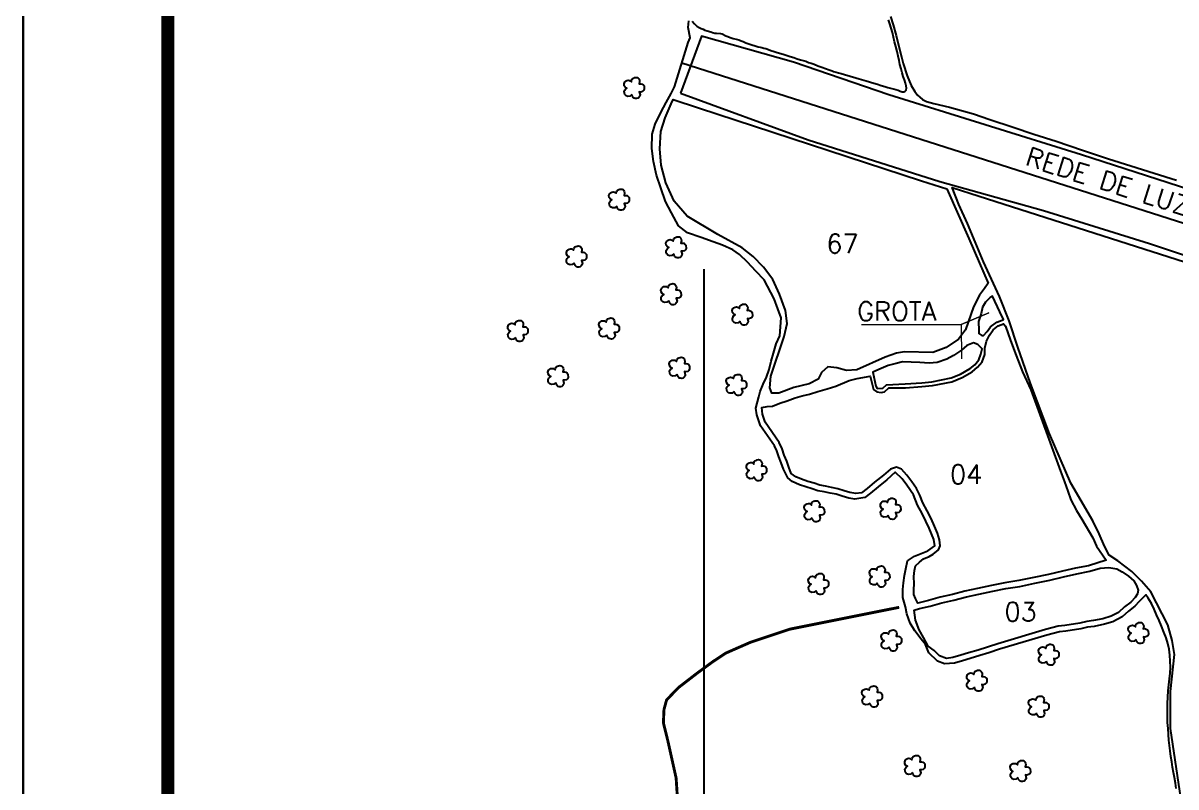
# Model space of a CAD drawing. Extents: x 736895 to 740045, y 7819423 to 7823878.
# Drawn here: x 736895 to 738089, y 7821483 to 7822275 of the extents above; entities that cross this region are included whole.
import ezdxf
from ezdxf.enums import TextEntityAlignment as Align

# ---------------------------------------------------------------- set-up
doc = ezdxf.new("R2010")
doc.units = 0
doc.linetypes.add('CONTINUO', pattern=[0])
doc.linetypes.add('LIN0', pattern=[0])
for name, color, linetype, lineweight in [('0114001139', 1, 'Continuous', 25), ('0114001139066', 5, 'Continuous', 25), ('0114001139067', 5, 'Continuous', 25), ('TEXTO_DIVERSOS', 7, 'Continuous', 5)]:
    doc.layers.add(name, color=color, linetype=linetype, lineweight=lineweight)
for name, color, linetype in [('0114001139001', 5, 'Continuous'), ('0114001139003', 5, 'Continuous'), ('0114001139004', 5, 'Continuous'), ('0114001139007', 5, 'Continuous'), ('_SIMBOLO ARVORE', 118, 'Continuous'), ('ESTRADA', 1, 'Continuous'), ('GROTA', 9, 'Continuous'), ('MALHA', 8, 'Continuous'), ('MARGEM', 5, 'Continuous'), ('REDE_DE_LUZ', 6, 'Continuous'), ('TEXTO_NUN_TAL', 7, 'Continuous')]:
    doc.layers.add(name, color=color, linetype=linetype)
doc.styles.add('Simplex', font='simplex.shx')

msp = doc.modelspace()

# ---------------------------------------------------------------- linework, layer by layer
at = {"layer": '0114001139'}
msp.add_lwpolyline([(738089.8, 7821481.8), (738088.9, 7821487.5), (738087.9, 7821493.1), (738086.9, 7821498.5), (738085.9, 7821503.9), (738085, 7821509.4), (738084.1, 7821515), (738083.4, 7821520.7), (738082.8, 7821526.3), (738082.2, 7821532), (738081.7, 7821537.8), (738081.2, 7821543.9), (738080.8, 7821550.3), (738080.6, 7821556.8), (738080.6, 7821563.4), (738080.6, 7821570), (738080.9, 7821576.6), (738081.4, 7821583), (738082.1, 7821589.3), (738082.8, 7821595.4), (738083.4, 7821601.5), (738083.6, 7821607.5), (738083.5, 7821613.7), (738083.1, 7821619.9), (738082.3, 7821626.1), (738081, 7821632.2), (738079.1, 7821638.1), (738076.9, 7821643.9), (738074.6, 7821649.9), (738072, 7821655.9), (738069.3, 7821661.9), (738066.9, 7821667.8), (738064, 7821673.5), (738060.7, 7821678.9), (738058.2, 7821682.4), (738051.4, 7821675.5), (738046.8, 7821670.7), (738040.2, 7821665.6), (738033.7, 7821659.7), (738023.9, 7821654.7), (738015.5, 7821652.1), (738004.7, 7821649.8), (737997.6, 7821649), (737990.7, 7821647.4), (737975.3, 7821644.8), (737968.7, 7821644.1), (737955.6, 7821640.7), (737906.7, 7821626.2), (737895.4, 7821622.5), (737886.2, 7821619.5), (737876.2, 7821616.5), (737868.1, 7821614.1), (737859.9, 7821611.8), (737849.4, 7821611), (737842.3, 7821613.7), (737833.2, 7821622.5), (737829.9, 7821631.1), (737825.3, 7821636.6), (737818.9, 7821645.1), (737813.8, 7821653.3), (737810.4, 7821662.7), (737809.2, 7821670.2), (737806.3, 7821679.9), (737806.3, 7821688), (737807, 7821694.9), (737807.9, 7821702.6), (737809.4, 7821709.4), (737811.2, 7821717.7), (737813.1, 7821719), (737818.4, 7821722.6), (737825.5, 7821725.3), (737832.3, 7821728.2), (737839.6, 7821733.3), (737838.3, 7821739.9), (737833.6, 7821751.6), (737830.3, 7821758.9), (737826.4, 7821766.8), (737821.5, 7821775.6), (737817.5, 7821786.2), (737810.5, 7821796.3), (737805.8, 7821802.6), (737798.3, 7821809.7), (737789.9, 7821801.8), (737780.7, 7821794.5), (737772.9, 7821788), (737767, 7821783.5), (737756.5, 7821781.6), (737750.4, 7821782.8), (737743.6, 7821784.7), (737737.1, 7821786.7), (737731, 7821787.8), (737724.8, 7821789.1), (737718.1, 7821790.4), (737712.4, 7821792.5), (737705.9, 7821794.4), (737699.4, 7821796.6), (737691.8, 7821800), (737687.1, 7821803.6), (737682.5, 7821812.8), (737680.3, 7821819.2), (737677.7, 7821825.5), (737675.6, 7821831.9), (737673.3, 7821837), (737658.7, 7821857.8), (737655, 7821869), (737654.1, 7821876.1), (737657.1, 7821887.6), (737658.6, 7821893.1), (737661.7, 7821901), (737664.9, 7821908.2), (737667.7, 7821916), (737669.9, 7821924.7), (737672.4, 7821933.1), (737675.2, 7821942.8), (737678.8, 7821950.9), (737680.2, 7821969.6), (737676.9, 7821978.9), (737673.1, 7821989.3), (737662.6, 7822008.8), (737654, 7822017.9), (737645.5, 7822027.1), (737637, 7822035.3), (737630.1, 7822040.1), (737619.6, 7822044.9), (737609.8, 7822048.3), (737597.3, 7822052.8), (737583.3, 7822057.8), (737573.9, 7822064.8), (737566.5, 7822078.5), (737560.4, 7822090), (737555.4, 7822104.3), (737551.2, 7822117.3), (737548, 7822131.6), (737546.2, 7822145), (737546.5, 7822159.8), (737549.7, 7822170.4), (737555.5, 7822182.3), (737561.1, 7822192.7), (737566.3, 7822202), (737569.7, 7822209), (737583.8, 7822254.9), (737586, 7822259.8), (737583.9, 7822270.4), (737584.4, 7822277.2)], dxfattribs=at)
at = {"layer": '0114001139001', "color": 5, "linetype": 'ByBlock'}
msp.add_lwpolyline([(737588.1, 7822277), (737590.5, 7822274.2), (737592.9, 7822271.8), (737595.4, 7822270.3), (737597.4, 7822269.5), (737599.3, 7822268.8), (737601.3, 7822267.8), (737603.5, 7822267.1), (737607.2, 7822266), (737609.2, 7822265.3), (737611.4, 7822264.7), (737613.3, 7822264.6), (737617.4, 7822264.3), (737619.2, 7822263.8), (737622.9, 7822261.9), (737624.9, 7822261), (737627.4, 7822260.1), (737630.6, 7822259.2), (737633.5, 7822258.4), (737636.3, 7822257.7), (737638.7, 7822256.8), (737641, 7822255.9), (737643.5, 7822254.7), (737646.6, 7822253.4), (737649.8, 7822252.4), (737653.2, 7822251.3), (737656.4, 7822250.4), (737658.5, 7822250), (737660.3, 7822249.7), (737662.2, 7822249.2), (737664.5, 7822248.7), (737667, 7822247.8), (737669.7, 7822246.7), (737672.9, 7822245.5), (737676.2, 7822244.4), (737679.8, 7822243.5), (737683.2, 7822242.6), (737686.4, 7822241.6), (737689.6, 7822240.5), (737693.3, 7822239.3), (737697, 7822238.1), (737700.3, 7822237.1), (737703, 7822236.4), (737705.9, 7822235.5), (737708.7, 7822234.3), (737711.3, 7822233.4), (737714.5, 7822232.3), (737718.3, 7822230.8), (737722.4, 7822229.4), (737730.1, 7822226.7), (737733.1, 7822225.6), (737734.6, 7822225), (737735.8, 7822224.6), (737737.3, 7822224.1), (737739.7, 7822223.5), (737742.4, 7822222.7), (737745.8, 7822221.7), (737757.5, 7822218.3), (737761.1, 7822217.2), (737768.3, 7822215.2), (737776.2, 7822212.8), (737780.1, 7822211.6), (737784, 7822210.2), (737787.8, 7822209.2), (737790.9, 7822208.3), (737793.7, 7822207.6), (737796.4, 7822206.9), (737799, 7822206.2), (737801.5, 7822205.5), (737803.7, 7822204.6), (737805.8, 7822203.9), (737807.5, 7822203.8), (737808.8, 7822204.4), (737809.9, 7822205.6), (737810.3, 7822207.5), (737809.8, 7822209.9), (737809, 7822212.8), (737807.9, 7822216.1), (737806.8, 7822219.8), (737805.7, 7822223.6), (737804.6, 7822227.7), (737803.4, 7822232), (737802.4, 7822236.3), (737801.4, 7822240.8), (737800.4, 7822245.7), (737799.1, 7822250.6), (737797.8, 7822255.6), (737795.5, 7822265.3), (737794.3, 7822269.9), (737792.9, 7822274.3), (737791.4, 7822278.5)], dxfattribs=at)
at = {"layer": '0114001139003'}
msp.add_lwpolyline([(737838.8, 7821624.7), (737832.6, 7821629.2), (737827.7, 7821638.3), (737823.2, 7821646.2), (737819.4, 7821656.4), (737818.2, 7821666.6), (737823.7, 7821668.3), (737834.7, 7821670.9), (737846.7, 7821674.2), (737859.3, 7821677), (737872.2, 7821680.6), (737885, 7821683.2), (737899.7, 7821686.3), (737913.1, 7821689), (737927.6, 7821691.3), (737943.3, 7821694.6), (737958.6, 7821697.8), (737973, 7821701.3), (737986.7, 7821704.3), (738000.3, 7821706.9), (738010.7, 7821710.1), (738020, 7821710.7), (738028.2, 7821709.6), (738033.8, 7821706.3), (738040.2, 7821701.9), (738045.7, 7821697), (738048.4, 7821692.2), (738050.1, 7821687.3), (738049.5, 7821683.7), (738047.1, 7821679.6), (738042.5, 7821674.9), (738036.1, 7821670), (738029.7, 7821664.1), (738022.1, 7821660.5), (738013.7, 7821657.8), (738004.1, 7821655.8), (737997, 7821655), (737989.7, 7821653.3), (737974.3, 7821650.8), (737967.2, 7821649.9), (737954.1, 7821646.6), (737904.8, 7821631.9), (737884.4, 7821625.2), (737874.5, 7821622.3), (737866.4, 7821619.9), (737858.2, 7821617.5), (737851.5, 7821616.6), (737844.4, 7821619.3)], close=True, dxfattribs=at)
at = {"layer": '0114001139004'}
msp.add_lwpolyline([(737678.2, 7821840.5), (737663.6, 7821861.3), (737661, 7821869.8), (737660.1, 7821876.8), (737665.6, 7821877.6), (737671.1, 7821878.1), (737678.7, 7821881.2), (737686.4, 7821883.7), (737694.7, 7821886.6), (737701.9, 7821888.8), (737709.6, 7821890.6), (737718.4, 7821893.4), (737727.8, 7821895.9), (737737, 7821898.7), (737750.8, 7821904.5), (737758.9, 7821906.6), (737772.4, 7821909.2), (737776, 7821895.3), (737779.5, 7821893), (737783.9, 7821892.2), (737787.5, 7821892.9), (737792, 7821897), (737809, 7821897.2), (737826.1, 7821898.3), (737837.2, 7821899.3), (737857.2, 7821903.4), (737868, 7821907.7), (737878.2, 7821913.6), (737883.9, 7821918.3), (737888.6, 7821924.1), (737891.2, 7821931.7), (737891.4, 7821938), (737893.2, 7821945.4), (737896.3, 7821951.5), (737899.8, 7821957), (737905, 7821961.3), (737910.6, 7821963.4), (737912.7, 7821961.1), (737917.8, 7821946.2), (737923.9, 7821930.4), (737930.3, 7821913.6), (737938.9, 7821894.9), (737969.9, 7821810.6), (737973.8, 7821799.7), (737977.2, 7821790.1), (737980.5, 7821780.8), (737986.3, 7821770), (737991.8, 7821760.8), (738003.3, 7821741.5), (738007.2, 7821733), (738017.1, 7821718.3), (737998.6, 7821712.7), (737985.4, 7821710.2), (737971.7, 7821707.1), (737957.4, 7821703.6), (737942.1, 7821700.5), (737926.7, 7821697.2), (737912.2, 7821695), (737898.4, 7821692.2), (737883.8, 7821689.1), (737870.6, 7821686.4), (737857.7, 7821682.8), (737845.1, 7821680), (737833.1, 7821676.7), (737822, 7821674), (737819.3, 7821678.8), (737817.7, 7821682.9), (737817.8, 7821688.2), (737818.2, 7821693.8), (737817.9, 7821701.5), (737818.3, 7821707.8), (737819.4, 7821712.5), (737823.7, 7821716.2), (737827.9, 7821719.8), (737833.5, 7821722.2), (737837.9, 7821724.8), (737843.2, 7821729), (737844.9, 7821733.3), (737844.4, 7821739.6), (737842.2, 7821746.3), (737839.2, 7821753.8), (737835.7, 7821761.6), (737831.7, 7821769.5), (737827.1, 7821777.8), (737824.1, 7821785.7), (737820.4, 7821792.6), (737815.5, 7821799.7), (737810.4, 7821806.5), (737805.1, 7821812.8), (737799.8, 7821814.9), (737793.5, 7821812.8), (737786.2, 7821806.5), (737777, 7821799.3), (737769.3, 7821792.8), (737763.4, 7821788.2), (737757.6, 7821787.5), (737751.5, 7821788.7), (737745.4, 7821790.4), (737738.9, 7821792.4), (737732.3, 7821793.6), (737726.1, 7821795), (737720.2, 7821796), (737714.4, 7821798.1), (737707.8, 7821800.1), (737701.3, 7821802.3), (737695.4, 7821804.8), (737690.7, 7821808.4), (737688.2, 7821814.8), (737686, 7821821.2), (737683.4, 7821827.4), (737681.2, 7821833.8)], close=True, dxfattribs=at)
at = {"layer": '0114001139007'}
msp.add_lwpolyline([(737793.4, 7822281.7), (737796.2, 7822273.1), (737799.4, 7822262.2), (737802.3, 7822250.7), (737804.8, 7822240), (737806.7, 7822233), (737811, 7822220.3), (737815.1, 7822210.2), (737818.7, 7822204), (737821.7, 7822200.4), (737823.8, 7822198.2), (737826.8, 7822196), (737831, 7822193.8), (737838.3, 7822191.8), (737854.6, 7822188), (737879.6, 7822180.9), (737896.5, 7822175.2), (737920.7, 7822167.1), (737942.1, 7822160), (737965.3, 7822152.5), (737992.6, 7822143.5), (738019.4, 7822134.5), (738042.6, 7822127.2), (738066.8, 7822119.4), (738089.9, 7822112.2)], dxfattribs=at)
at = {"layer": '0114001139066', "linetype": 'ByBlock'}
msp.add_lwpolyline([(738100.7, 7821430.2), (738083.6, 7821543.9), (738083.7, 7821582.5), (738087.9, 7821620.6), (738085.6, 7821635.2), (738081, 7821651.4), (738063.5, 7821685.5), (738053.7, 7821696.8), (738043.7, 7821706.6), (738029.2, 7821717.8), (738020.3, 7821723.5), (738015.3, 7821733), (738009.9, 7821745.7), (738003.2, 7821759.1), (737980.6, 7821798.3), (737958.2, 7821849.2), (737938.7, 7821901.6), (737925.7, 7821939.2), (737916.7, 7821966.6), (737906.6, 7821991.7), (737890, 7822027.7), (737881.2, 7822048.2), (737873.4, 7822067.4), (737864.5, 7822086.9), (737857.3, 7822104.6), (737885.6, 7822095.8), (738329.5, 7821953.7)], dxfattribs=at)
at = {"layer": '0114001139067'}
msp.add_lwpolyline([(737852.1, 7822103.3), (737874.6, 7822051.8), (737885.8, 7822026.3), (737894.8, 7822005.5), (737891.1, 7821999.9), (737885.8, 7821993.2), (737879.6, 7821981.1), (737871.2, 7821957), (737863.9, 7821947.5), (737851.4, 7821938.9), (737837.5, 7821933.5), (737807.9, 7821934.3), (737799.9, 7821932.9), (737788.1, 7821928.7), (737758.7, 7821915.6), (737748.1, 7821914.9), (737737.9, 7821917.9), (737728.5, 7821918.7), (737722.1, 7821912.8), (737718.5, 7821906), (737709.3, 7821901.2), (737693.3, 7821897.5), (737677.8, 7821891.6), (737670.5, 7821891.4), (737668.4, 7821896.9), (737669.5, 7821909), (737683.2, 7821950.4), (737686.4, 7821963.6), (737684.6, 7821977.2), (737678.6, 7821994), (737671.5, 7822009.3), (737662.1, 7822022), (737651.2, 7822033), (737639.7, 7822042), (737614.7, 7822056), (737582.7, 7822074.8), (737569.4, 7822090.5), (737560.6, 7822109.4), (737555.8, 7822127.9), (737554.6, 7822144.7), (737555.4, 7822162.6), (737560, 7822177), (737566.4, 7822191.4), (737568.4, 7822195.8), (737594.6, 7822187.1), (737825.6, 7822111.6)], close=True, dxfattribs=at)
at = {"layer": '_SIMBOLO ARVORE', "linetype": 'CONTINUO'}
for points in [[(737525.5, 7822200.9, 0), (737523.6, 7822199.3, 0), (737521.2, 7822199, 0), (737519.5, 7822199.7, 0), (737518.3, 7822200.9, 0), (737517.8, 7822202.3, 0), (737517.6, 7822204.3, 0), (737518.3, 7822205.6, 0), (737519, 7822206.5, 0), (737520.3, 7822207.5, 0), (737519.5, 7822207.7, 0), (737518.6, 7822208.5, 0), (737517.6, 7822210.1, 0), (737517.4, 7822212, 0), (737518.1, 7822214, 0), (737518.9, 7822214.7, 0), (737520.3, 7822215.6, 0), (737521.8, 7822215.8, 0), (737523, 7822215.6, 0), (737523.9, 7822215.2, 0), (737525, 7822214.2, 0), (737525.3, 7822216, 0), (737525.5, 7822216.7, 0), (737526.3, 7822217.7, 0), (737527.4, 7822218.1, 0), (737528.6, 7822218.6, 0), (737529.8, 7822218.7, 0), (737531, 7822218.5, 0), (737532, 7822218, 0), (737532.7, 7822217.2, 0), (737533.3, 7822216, 0), (737533.5, 7822214.6, 0), (737533, 7822212.2, 0), (737534.7, 7822212.2, 0), (737536.1, 7822211.9, 0), (737537.5, 7822210.8, 0), (737538.2, 7822209.9, 0), (737538.4, 7822206.6, 0), (737537.6, 7822205.1, 0), (737536.5, 7822204, 0), (737534.7, 7822203.6, 0), (737533.2, 7822203.7, 0), (737534, 7822200.6, 0), (737533.7, 7822199.2, 0), (737532.8, 7822197.9, 0), (737531.7, 7822197.1, 0), (737530.3, 7822196.8, 0), (737528.9, 7822196.9, 0), (737527.8, 7822197.2, 0), (737526.6, 7822198.4, 0), (737525.8, 7822199.4, 0), (737525.5, 7822201.1, 0)], [(737509.9, 7822085.3, 0), (737508, 7822083.7, 0), (737505.6, 7822083.4, 0), (737503.9, 7822084.1, 0), (737502.7, 7822085.3, 0), (737502.2, 7822086.6, 0), (737502, 7822088.6, 0), (737502.7, 7822089.9, 0), (737503.4, 7822090.9, 0), (737504.8, 7822091.8, 0), (737503.9, 7822092.1, 0), (737503, 7822092.8, 0), (737502, 7822094.4, 0), (737501.8, 7822096.3, 0), (737502.6, 7822098.3, 0), (737503.3, 7822099, 0), (737504.7, 7822099.9, 0), (737506.2, 7822100.1, 0), (737507.4, 7822099.9, 0), (737508.4, 7822099.5, 0), (737509.4, 7822098.6, 0), (737509.7, 7822100.3, 0), (737510, 7822101, 0), (737510.7, 7822102, 0), (737511.9, 7822102.4, 0), (737513, 7822102.9, 0), (737514.2, 7822103, 0), (737515.4, 7822102.9, 0), (737516.4, 7822102.4, 0), (737517.1, 7822101.6, 0), (737517.7, 7822100.4, 0), (737518, 7822099, 0), (737517.4, 7822096.5, 0), (737519.1, 7822096.5, 0), (737520.5, 7822096.2, 0), (737521.9, 7822095.1, 0), (737522.6, 7822094.3, 0), (737522.8, 7822090.9, 0), (737522, 7822089.4, 0), (737520.9, 7822088.4, 0), (737519.2, 7822087.9, 0), (737517.7, 7822088.1, 0), (737518.5, 7822084.9, 0), (737518.1, 7822083.6, 0), (737517.2, 7822082.3, 0), (737516.2, 7822081.5, 0), (737514.7, 7822081.1, 0), (737513.3, 7822081.2, 0), (737512.3, 7822081.5, 0), (737511.1, 7822082.7, 0), (737510.2, 7822083.8, 0), (737510, 7822085.4, 0)], [(737465.7, 7822026.3, 0), (737463.8, 7822024.7, 0), (737461.4, 7822024.4, 0), (737459.6, 7822025.1, 0), (737458.4, 7822026.3, 0), (737457.9, 7822027.7, 0), (737457.8, 7822029.7, 0), (737458.4, 7822031, 0), (737459.1, 7822031.9, 0), (737460.5, 7822032.8, 0), (737459.6, 7822033.1, 0), (737458.8, 7822033.8, 0), (737457.8, 7822035.4, 0), (737457.6, 7822037.4, 0), (737458.3, 7822039.4, 0), (737459.1, 7822040.1, 0), (737460.5, 7822040.9, 0), (737462, 7822041.1, 0), (737463.2, 7822041, 0), (737464.1, 7822040.5, 0), (737465.1, 7822039.6, 0), (737465.4, 7822041.4, 0), (737465.7, 7822042.1, 0), (737466.5, 7822043, 0), (737467.6, 7822043.5, 0), (737468.7, 7822044, 0), (737470, 7822044.1, 0), (737471.2, 7822043.9, 0), (737472.1, 7822043.4, 0), (737472.8, 7822042.6, 0), (737473.5, 7822041.4, 0), (737473.7, 7822040, 0), (737473.2, 7822037.6, 0), (737474.9, 7822037.6, 0), (737476.3, 7822037.2, 0), (737477.6, 7822036.2, 0), (737478.4, 7822035.3, 0), (737478.6, 7822031.9, 0), (737477.8, 7822030.4, 0), (737476.7, 7822029.4, 0), (737474.9, 7822029, 0), (737473.4, 7822029.1, 0), (737474.2, 7822025.9, 0), (737473.8, 7822024.6, 0), (737472.9, 7822023.3, 0), (737471.9, 7822022.5, 0), (737470.5, 7822022.2, 0), (737469.1, 7822022.2, 0), (737468, 7822022.5, 0), (737466.8, 7822023.7, 0), (737466, 7822024.8, 0), (737465.7, 7822026.5, 0)], [(737568.9, 7822035.8, 0), (737567, 7822034.2, 0), (737564.6, 7822034, 0), (737562.9, 7822034.6, 0), (737561.7, 7822035.8, 0), (737561.2, 7822037.2, 0), (737561, 7822039.2, 0), (737561.7, 7822040.5, 0), (737562.4, 7822041.4, 0), (737563.8, 7822042.4, 0), (737562.9, 7822042.7, 0), (737562, 7822043.4, 0), (737561, 7822045, 0), (737560.8, 7822046.9, 0), (737561.6, 7822048.9, 0), (737562.3, 7822049.6, 0), (737563.7, 7822050.5, 0), (737565.2, 7822050.7, 0), (737566.4, 7822050.5, 0), (737567.4, 7822050.1, 0), (737568.4, 7822049.2, 0), (737568.7, 7822050.9, 0), (737569, 7822051.6, 0), (737569.7, 7822052.6, 0), (737570.9, 7822053, 0), (737572, 7822053.5, 0), (737573.2, 7822053.6, 0), (737574.4, 7822053.4, 0), (737575.4, 7822052.9, 0), (737576.1, 7822052.2, 0), (737576.7, 7822050.9, 0), (737577, 7822049.5, 0), (737576.4, 7822047.1, 0), (737578.1, 7822047.1, 0), (737579.6, 7822046.8, 0), (737580.9, 7822045.7, 0), (737581.6, 7822044.9, 0), (737581.8, 7822041.5, 0), (737581, 7822040, 0), (737579.9, 7822039, 0), (737578.2, 7822038.5, 0), (737576.7, 7822038.6, 0), (737577.5, 7822035.5, 0), (737577.1, 7822034.1, 0), (737576.2, 7822032.8, 0), (737575.2, 7822032, 0), (737573.8, 7822031.7, 0), (737572.3, 7822031.8, 0), (737571.3, 7822032.1, 0), (737570.1, 7822033.3, 0), (737569.2, 7822034.4, 0), (737569, 7822036, 0)], [(737563.7, 7821987.3, 0), (737561.8, 7821985.7, 0), (737559.4, 7821985.4, 0), (737557.7, 7821986.1, 0), (737556.5, 7821987.3, 0), (737556, 7821988.6, 0), (737555.8, 7821990.7, 0), (737556.5, 7821991.9, 0), (737557.2, 7821992.9, 0), (737558.6, 7821993.8, 0), (737557.7, 7821994.1, 0), (737556.8, 7821994.8, 0), (737555.8, 7821996.4, 0), (737555.6, 7821998.3, 0), (737556.4, 7822000.3, 0), (737557.1, 7822001.1, 0), (737558.5, 7822001.9, 0), (737560, 7822002.1, 0), (737561.2, 7822001.9, 0), (737562.2, 7822001.5, 0), (737563.2, 7822000.6, 0), (737563.5, 7822002.4, 0), (737563.7, 7822003.1, 0), (737564.5, 7822004, 0), (737565.7, 7822004.4, 0), (737566.8, 7822004.9, 0), (737568, 7822005.1, 0), (737569.2, 7822004.9, 0), (737570.2, 7822004.4, 0), (737570.9, 7822003.6, 0), (737571.5, 7822002.4, 0), (737571.8, 7822001, 0), (737571.2, 7821998.5, 0), (737572.9, 7821998.6, 0), (737574.3, 7821998.2, 0), (737575.7, 7821997.2, 0), (737576.4, 7821996.3, 0), (737576.6, 7821992.9, 0), (737575.8, 7821991.4, 0), (737574.7, 7821990.4, 0), (737573, 7821989.9, 0), (737571.4, 7821990.1, 0), (737572.3, 7821986.9, 0), (737571.9, 7821985.6, 0), (737571, 7821984.3, 0), (737570, 7821983.5, 0), (737568.5, 7821983.1, 0), (737567.1, 7821983.2, 0), (737566.1, 7821983.5, 0), (737564.9, 7821984.7, 0), (737564, 7821985.8, 0), (737563.8, 7821987.4, 0)], [(737637.6, 7821966.1, 0), (737635.7, 7821964.5, 0), (737633.3, 7821964.2, 0), (737631.5, 7821964.9, 0), (737630.3, 7821966.1, 0), (737629.8, 7821967.4, 0), (737629.7, 7821969.5, 0), (737630.4, 7821970.7, 0), (737631, 7821971.7, 0), (737632.4, 7821972.6, 0), (737631.5, 7821972.9, 0), (737630.7, 7821973.6, 0), (737629.7, 7821975.2, 0), (737629.5, 7821977.1, 0), (737630.2, 7821979.1, 0), (737631, 7821979.9, 0), (737632.4, 7821980.7, 0), (737633.9, 7821980.9, 0), (737635.1, 7821980.7, 0), (737636, 7821980.3, 0), (737637, 7821979.4, 0), (737637.3, 7821981.2, 0), (737637.6, 7821981.9, 0), (737638.4, 7821982.8, 0), (737639.5, 7821983.2, 0), (737640.6, 7821983.7, 0), (737641.9, 7821983.9, 0), (737643.1, 7821983.7, 0), (737644, 7821983.2, 0), (737644.8, 7821982.4, 0), (737645.4, 7821981.2, 0), (737645.6, 7821979.8, 0), (737645.1, 7821977.3, 0), (737646.8, 7821977.4, 0), (737648.2, 7821977, 0), (737649.5, 7821976, 0), (737650.3, 7821975.1, 0), (737650.5, 7821971.7, 0), (737649.7, 7821970.2, 0), (737648.6, 7821969.2, 0), (737646.8, 7821968.7, 0), (737645.3, 7821968.9, 0), (737646.1, 7821965.7, 0), (737645.7, 7821964.4, 0), (737644.8, 7821963.1, 0), (737643.8, 7821962.3, 0), (737642.4, 7821961.9, 0), (737641, 7821962, 0), (737639.9, 7821962.3, 0), (737638.7, 7821963.5, 0), (737637.9, 7821964.6, 0), (737637.6, 7821966.2, 0)], [(737404.9, 7821949.1, 0), (737403, 7821947.5, 0), (737400.6, 7821947.2, 0), (737398.9, 7821947.9, 0), (737397.7, 7821949.1, 0), (737397.2, 7821950.5, 0), (737397.1, 7821952.5, 0), (737397.7, 7821953.8, 0), (737398.4, 7821954.7, 0), (737399.8, 7821955.7, 0), (737398.9, 7821955.9, 0), (737398, 7821956.7, 0), (737397, 7821958.3, 0), (737396.8, 7821960.2, 0), (737397.6, 7821962.2, 0), (737398.3, 7821962.9, 0), (737399.8, 7821963.8, 0), (737401.2, 7821964, 0), (737402.4, 7821963.8, 0), (737403.4, 7821963.4, 0), (737404.4, 7821962.4, 0), (737404.7, 7821964.2, 0), (737405, 7821964.9, 0), (737405.7, 7821965.9, 0), (737406.9, 7821966.3, 0), (737408, 7821966.8, 0), (737409.2, 7821966.9, 0), (737410.4, 7821966.7, 0), (737411.4, 7821966.2, 0), (737412.1, 7821965.4, 0), (737412.7, 7821964.2, 0), (737413, 7821962.8, 0), (737412.4, 7821960.4, 0), (737414.1, 7821960.4, 0), (737415.6, 7821960.1, 0), (737416.9, 7821959, 0), (737417.6, 7821958.1, 0), (737417.8, 7821954.8, 0), (737417, 7821953.3, 0), (737415.9, 7821952.2, 0), (737414.2, 7821951.8, 0), (737412.7, 7821951.9, 0), (737413.5, 7821948.8, 0), (737413.1, 7821947.4, 0), (737412.2, 7821946.1, 0), (737411.2, 7821945.3, 0), (737409.8, 7821945, 0), (737408.3, 7821945.1, 0), (737407.3, 7821945.4, 0), (737406.1, 7821946.6, 0), (737405.2, 7821947.6, 0), (737405, 7821949.3, 0)], [(737499.5, 7821951.7, 0), (737497.6, 7821950.1, 0), (737495.2, 7821949.8, 0), (737493.5, 7821950.5, 0), (737492.3, 7821951.7, 0), (737491.8, 7821953.1, 0), (737491.6, 7821955.1, 0), (737492.3, 7821956.4, 0), (737493, 7821957.3, 0), (737494.4, 7821958.3, 0), (737493.5, 7821958.5, 0), (737492.6, 7821959.3, 0), (737491.6, 7821960.9, 0), (737491.4, 7821962.8, 0), (737492.1, 7821964.8, 0), (737492.9, 7821965.5, 0), (737494.3, 7821966.4, 0), (737495.8, 7821966.6, 0), (737497, 7821966.4, 0), (737497.9, 7821966, 0), (737499, 7821965, 0), (737499.3, 7821966.8, 0), (737499.5, 7821967.5, 0), (737500.3, 7821968.5, 0), (737501.5, 7821968.9, 0), (737502.6, 7821969.4, 0), (737503.8, 7821969.5, 0), (737505, 7821969.3, 0), (737506, 7821968.8, 0), (737506.7, 7821968, 0), (737507.3, 7821966.8, 0), (737507.6, 7821965.4, 0), (737507, 7821963, 0), (737508.7, 7821963, 0), (737510.1, 7821962.7, 0), (737511.5, 7821961.6, 0), (737512.2, 7821960.7, 0), (737512.4, 7821957.4, 0), (737511.6, 7821955.9, 0), (737510.5, 7821954.8, 0), (737508.8, 7821954.4, 0), (737507.2, 7821954.5, 0), (737508.1, 7821951.4, 0), (737507.7, 7821950, 0), (737506.8, 7821948.7, 0), (737505.8, 7821947.9, 0), (737504.3, 7821947.6, 0), (737502.9, 7821947.7, 0), (737501.9, 7821948, 0), (737500.6, 7821949.2, 0), (737499.8, 7821950.2, 0), (737499.6, 7821951.9, 0)], [(737572.4, 7821911, 0), (737570.5, 7821909.4, 0), (737568.1, 7821909.1, 0), (737566.4, 7821909.8, 0), (737565.2, 7821910.9, 0), (737564.7, 7821912.3, 0), (737564.5, 7821914.3, 0), (737565.2, 7821915.6, 0), (737565.9, 7821916.6, 0), (737567.3, 7821917.5, 0), (737566.4, 7821917.8, 0), (737565.5, 7821918.5, 0), (737564.5, 7821920.1, 0), (737564.3, 7821922, 0), (737565, 7821924, 0), (737565.8, 7821924.7, 0), (737567.2, 7821925.6, 0), (737568.7, 7821925.8, 0), (737569.9, 7821925.6, 0), (737570.8, 7821925.2, 0), (737571.9, 7821924.3, 0), (737572.2, 7821926, 0), (737572.4, 7821926.7, 0), (737573.2, 7821927.7, 0), (737574.3, 7821928.1, 0), (737575.5, 7821928.6, 0), (737576.7, 7821928.7, 0), (737577.9, 7821928.6, 0), (737578.9, 7821928.1, 0), (737579.6, 7821927.3, 0), (737580.2, 7821926.1, 0), (737580.4, 7821924.7, 0), (737579.9, 7821922.2, 0), (737581.6, 7821922.2, 0), (737583, 7821921.9, 0), (737584.4, 7821920.8, 0), (737585.1, 7821920, 0), (737585.3, 7821916.6, 0), (737584.5, 7821915.1, 0), (737583.4, 7821914.1, 0), (737581.6, 7821913.6, 0), (737580.1, 7821913.8, 0), (737580.9, 7821910.6, 0), (737580.6, 7821909.3, 0), (737579.7, 7821908, 0), (737578.6, 7821907.2, 0), (737577.2, 7821906.8, 0), (737575.8, 7821906.9, 0), (737574.7, 7821907.2, 0), (737573.5, 7821908.4, 0), (737572.7, 7821909.5, 0), (737572.4, 7821911.1, 0)], [(737446.6, 7821902.3, 0), (737444.7, 7821900.7, 0), (737442.3, 7821900.4, 0), (737440.6, 7821901.1, 0), (737439.3, 7821902.3, 0), (737438.8, 7821903.6, 0), (737438.7, 7821905.7, 0), (737439.4, 7821906.9, 0), (737440, 7821907.9, 0), (737441.4, 7821908.8, 0), (737440.6, 7821909.1, 0), (737439.7, 7821909.8, 0), (737438.7, 7821911.4, 0), (737438.5, 7821913.4, 0), (737439.2, 7821915.4, 0), (737440, 7821916.1, 0), (737441.4, 7821916.9, 0), (737442.9, 7821917.1, 0), (737444.1, 7821917, 0), (737445, 7821916.5, 0), (737446, 7821915.6, 0), (737446.3, 7821917.4, 0), (737446.6, 7821918.1, 0), (737447.4, 7821919, 0), (737448.5, 7821919.5, 0), (737449.6, 7821920, 0), (737450.9, 7821920.1, 0), (737452.1, 7821919.9, 0), (737453, 7821919.4, 0), (737453.8, 7821918.6, 0), (737454.4, 7821917.4, 0), (737454.6, 7821916, 0), (737454.1, 7821913.5, 0), (737455.8, 7821913.6, 0), (737457.2, 7821913.2, 0), (737458.5, 7821912.2, 0), (737459.3, 7821911.3, 0), (737459.5, 7821907.9, 0), (737458.7, 7821906.4, 0), (737457.6, 7821905.4, 0), (737455.8, 7821905, 0), (737454.3, 7821905.1, 0), (737455.1, 7821901.9, 0), (737454.7, 7821900.6, 0), (737453.8, 7821899.3, 0), (737452.8, 7821898.5, 0), (737451.4, 7821898.2, 0), (737450, 7821898.2, 0), (737448.9, 7821898.5, 0), (737447.7, 7821899.7, 0), (737446.9, 7821900.8, 0), (737446.6, 7821902.4, 0)], [(737631.5, 7821893.2, 0), (737629.6, 7821891.6, 0), (737627.2, 7821891.4, 0), (737625.5, 7821892, 0), (737624.3, 7821893.2, 0), (737623.8, 7821894.6, 0), (737623.6, 7821896.6, 0), (737624.3, 7821897.9, 0), (737625, 7821898.8, 0), (737626.4, 7821899.8, 0), (737625.5, 7821900.1, 0), (737624.6, 7821900.8, 0), (737623.6, 7821902.4, 0), (737623.4, 7821904.3, 0), (737624.1, 7821906.3, 0), (737624.9, 7821907, 0), (737626.3, 7821907.9, 0), (737627.8, 7821908.1, 0), (737629, 7821907.9, 0), (737629.9, 7821907.5, 0), (737631, 7821906.6, 0), (737631.3, 7821908.3, 0), (737631.5, 7821909, 0), (737632.3, 7821910, 0), (737633.4, 7821910.4, 0), (737634.6, 7821910.9, 0), (737635.8, 7821911, 0), (737637, 7821910.8, 0), (737638, 7821910.3, 0), (737638.7, 7821909.6, 0), (737639.3, 7821908.3, 0), (737639.6, 7821906.9, 0), (737639, 7821904.5, 0), (737640.7, 7821904.5, 0), (737642.1, 7821904.2, 0), (737643.5, 7821903.1, 0), (737644.2, 7821902.3, 0), (737644.4, 7821898.9, 0), (737643.6, 7821897.4, 0), (737642.5, 7821896.4, 0), (737640.7, 7821895.9, 0), (737639.2, 7821896, 0), (737640, 7821892.9, 0), (737639.7, 7821891.5, 0), (737638.8, 7821890.2, 0), (737637.8, 7821889.4, 0), (737636.3, 7821889.1, 0), (737634.9, 7821889.2, 0), (737633.8, 7821889.5, 0), (737632.6, 7821890.7, 0), (737631.8, 7821891.8, 0), (737631.5, 7821893.4, 0)], [(737652.3, 7821804.8, 0), (737650.4, 7821803.2, 0), (737648, 7821802.9, 0), (737646.3, 7821803.6, 0), (737645.1, 7821804.8, 0), (737644.6, 7821806.1, 0), (737644.4, 7821808.2, 0), (737645.1, 7821809.4, 0), (737645.8, 7821810.4, 0), (737647.2, 7821811.3, 0), (737646.3, 7821811.6, 0), (737645.4, 7821812.3, 0), (737644.4, 7821813.9, 0), (737644.2, 7821815.8, 0), (737645, 7821817.8, 0), (737645.7, 7821818.6, 0), (737647.1, 7821819.4, 0), (737648.6, 7821819.6, 0), (737649.8, 7821819.5, 0), (737650.8, 7821819, 0), (737651.8, 7821818.1, 0), (737652.1, 7821819.9, 0), (737652.4, 7821820.6, 0), (737653.1, 7821821.5, 0), (737654.3, 7821821.9, 0), (737655.4, 7821822.4, 0), (737656.6, 7821822.6, 0), (737657.8, 7821822.4, 0), (737658.8, 7821821.9, 0), (737659.5, 7821821.1, 0), (737660.1, 7821819.9, 0), (737660.4, 7821818.5, 0), (737659.8, 7821816, 0), (737661.5, 7821816.1, 0), (737662.9, 7821815.7, 0), (737664.3, 7821814.7, 0), (737665, 7821813.8, 0), (737665.2, 7821810.4, 0), (737664.4, 7821808.9, 0), (737663.3, 7821807.9, 0), (737661.6, 7821807.4, 0), (737660.1, 7821807.6, 0), (737660.9, 7821804.4, 0), (737660.5, 7821803.1, 0), (737659.6, 7821801.8, 0), (737658.6, 7821801, 0), (737657.1, 7821800.6, 0), (737655.7, 7821800.7, 0), (737654.7, 7821801, 0), (737653.5, 7821802.2, 0), (737652.6, 7821803.3, 0), (737652.4, 7821804.9, 0)], [(737712.2, 7821762.3, 0), (737710.3, 7821760.7, 0), (737707.9, 7821760.4, 0), (737706.2, 7821761.1, 0), (737705, 7821762.3, 0), (737704.5, 7821763.6, 0), (737704.3, 7821765.7, 0), (737705, 7821766.9, 0), (737705.7, 7821767.9, 0), (737707.1, 7821768.8, 0), (737706.2, 7821769.1, 0), (737705.3, 7821769.8, 0), (737704.3, 7821771.4, 0), (737704.1, 7821773.4, 0), (737704.8, 7821775.4, 0), (737705.6, 7821776.1, 0), (737707, 7821776.9, 0), (737708.5, 7821777.1, 0), (737709.7, 7821777, 0), (737710.6, 7821776.5, 0), (737711.7, 7821775.6, 0), (737712, 7821777.4, 0), (737712.2, 7821778.1, 0), (737713, 7821779, 0), (737714.1, 7821779.5, 0), (737715.3, 7821780, 0), (737716.5, 7821780.1, 0), (737717.7, 7821779.9, 0), (737718.7, 7821779.4, 0), (737719.4, 7821778.6, 0), (737720, 7821777.4, 0), (737720.2, 7821776, 0), (737719.7, 7821773.5, 0), (737721.4, 7821773.6, 0), (737722.8, 7821773.2, 0), (737724.2, 7821772.2, 0), (737724.9, 7821771.3, 0), (737725.1, 7821767.9, 0), (737724.3, 7821766.4, 0), (737723.2, 7821765.4, 0), (737721.4, 7821765, 0), (737719.9, 7821765.1, 0), (737720.7, 7821761.9, 0), (737720.4, 7821760.6, 0), (737719.5, 7821759.3, 0), (737718.4, 7821758.5, 0), (737717, 7821758.1, 0), (737715.6, 7821758.2, 0), (737714.5, 7821758.5, 0), (737713.3, 7821759.7, 0), (737712.5, 7821760.8, 0), (737712.2, 7821762.4, 0)], [(737791.1, 7821764.9, 0), (737789.3, 7821763.3, 0), (737786.8, 7821763, 0), (737785.1, 7821763.7, 0), (737783.9, 7821764.9, 0), (737783.4, 7821766.2, 0), (737783.3, 7821768.3, 0), (737783.9, 7821769.5, 0), (737784.6, 7821770.5, 0), (737786, 7821771.4, 0), (737785.1, 7821771.7, 0), (737784.3, 7821772.4, 0), (737783.2, 7821774, 0), (737783.1, 7821776, 0), (737783.8, 7821778, 0), (737784.6, 7821778.7, 0), (737786, 7821779.5, 0), (737787.5, 7821779.7, 0), (737788.7, 7821779.6, 0), (737789.6, 7821779.1, 0), (737790.6, 7821778.2, 0), (737790.9, 7821780, 0), (737791.2, 7821780.7, 0), (737792, 7821781.6, 0), (737793.1, 7821782.1, 0), (737794.2, 7821782.6, 0), (737795.5, 7821782.7, 0), (737796.7, 7821782.5, 0), (737797.6, 7821782, 0), (737798.3, 7821781.2, 0), (737799, 7821780, 0), (737799.2, 7821778.6, 0), (737798.6, 7821776.1, 0), (737800.4, 7821776.2, 0), (737801.8, 7821775.8, 0), (737803.1, 7821774.8, 0), (737803.9, 7821773.9, 0), (737804.1, 7821770.5, 0), (737803.2, 7821769, 0), (737802.1, 7821768, 0), (737800.4, 7821767.6, 0), (737798.9, 7821767.7, 0), (737799.7, 7821764.5, 0), (737799.3, 7821763.2, 0), (737798.4, 7821761.9, 0), (737797.4, 7821761.1, 0), (737796, 7821760.7, 0), (737794.6, 7821760.8, 0), (737793.5, 7821761.1, 0), (737792.3, 7821762.3, 0), (737791.5, 7821763.4, 0), (737791.2, 7821765, 0)], [(737779.9, 7821694.6, 0), (737778, 7821693, 0), (737775.6, 7821692.8, 0), (737773.9, 7821693.4, 0), (737772.6, 7821694.6, 0), (737772.1, 7821696, 0), (737772, 7821698, 0), (737772.7, 7821699.3, 0), (737773.3, 7821700.2, 0), (737774.7, 7821701.2, 0), (737773.8, 7821701.5, 0), (737773, 7821702.2, 0), (737772, 7821703.8, 0), (737771.8, 7821705.7, 0), (737772.5, 7821707.7, 0), (737773.3, 7821708.4, 0), (737774.7, 7821709.3, 0), (737776.2, 7821709.5, 0), (737777.4, 7821709.3, 0), (737778.3, 7821708.9, 0), (737779.3, 7821708, 0), (737779.6, 7821709.7, 0), (737779.9, 7821710.4, 0), (737780.7, 7821711.4, 0), (737781.8, 7821711.8, 0), (737782.9, 7821712.3, 0), (737784.2, 7821712.4, 0), (737785.4, 7821712.3, 0), (737786.3, 7821711.7, 0), (737787.1, 7821711, 0), (737787.7, 7821709.7, 0), (737787.9, 7821708.4, 0), (737787.4, 7821705.9, 0), (737789.1, 7821705.9, 0), (737790.5, 7821705.6, 0), (737791.8, 7821704.5, 0), (737792.6, 7821703.7, 0), (737792.8, 7821700.3, 0), (737792, 7821698.8, 0), (737790.9, 7821697.8, 0), (737789.1, 7821697.3, 0), (737787.6, 7821697.4, 0), (737788.4, 7821694.3, 0), (737788, 7821692.9, 0), (737787.1, 7821691.7, 0), (737786.1, 7821690.9, 0), (737784.7, 7821690.5, 0), (737783.3, 7821690.6, 0), (737782.2, 7821690.9, 0), (737781, 7821692.1, 0), (737780.2, 7821693.2, 0), (737779.9, 7821694.8, 0)], [(737716.5, 7821686.8, 0), (737714.6, 7821685.2, 0), (737712.2, 7821685, 0), (737710.5, 7821685.6, 0), (737709.3, 7821686.8, 0), (737708.8, 7821688.2, 0), (737708.7, 7821690.2, 0), (737709.3, 7821691.5, 0), (737710, 7821692.4, 0), (737711.4, 7821693.4, 0), (737710.5, 7821693.7, 0), (737709.6, 7821694.4, 0), (737708.6, 7821696, 0), (737708.4, 7821697.9, 0), (737709.2, 7821699.9, 0), (737709.9, 7821700.6, 0), (737711.4, 7821701.5, 0), (737712.8, 7821701.7, 0), (737714, 7821701.5, 0), (737715, 7821701.1, 0), (737716, 7821700.2, 0), (737716.3, 7821701.9, 0), (737716.6, 7821702.6, 0), (737717.3, 7821703.6, 0), (737718.5, 7821704, 0), (737719.6, 7821704.5, 0), (737720.8, 7821704.6, 0), (737722, 7821704.5, 0), (737723, 7821703.9, 0), (737723.7, 7821703.2, 0), (737724.3, 7821701.9, 0), (737724.6, 7821700.6, 0), (737724, 7821698.1, 0), (737725.7, 7821698.1, 0), (737727.2, 7821697.8, 0), (737728.5, 7821696.7, 0), (737729.2, 7821695.9, 0), (737729.4, 7821692.5, 0), (737728.6, 7821691, 0), (737727.5, 7821690, 0), (737725.8, 7821689.5, 0), (737724.3, 7821689.6, 0), (737725.1, 7821686.5, 0), (737724.7, 7821685.1, 0), (737723.8, 7821683.9, 0), (737722.8, 7821683.1, 0), (737721.4, 7821682.7, 0), (737719.9, 7821682.8, 0), (737718.9, 7821683.1, 0), (737717.7, 7821684.3, 0), (737716.8, 7821685.4, 0), (737716.6, 7821687, 0)], [(738048, 7821636.2, 0), (738046.1, 7821634.6, 0), (738043.7, 7821634.3, 0), (738042, 7821635, 0), (738040.8, 7821636.2, 0), (738040.3, 7821637.5, 0), (738040.2, 7821639.6, 0), (738040.8, 7821640.8, 0), (738041.5, 7821641.8, 0), (738042.9, 7821642.7, 0), (738042, 7821643, 0), (738041.1, 7821643.7, 0), (738040.1, 7821645.3, 0), (738039.9, 7821647.2, 0), (738040.7, 7821649.2, 0), (738041.4, 7821650, 0), (738042.9, 7821650.8, 0), (738044.3, 7821651, 0), (738045.5, 7821650.9, 0), (738046.5, 7821650.4, 0), (738047.5, 7821649.5, 0), (738047.8, 7821651.3, 0), (738048.1, 7821652, 0), (738048.8, 7821652.9, 0), (738050, 7821653.3, 0), (738051.1, 7821653.8, 0), (738052.3, 7821654, 0), (738053.5, 7821653.8, 0), (738054.5, 7821653.3, 0), (738055.2, 7821652.5, 0), (738055.8, 7821651.3, 0), (738056.1, 7821649.9, 0), (738055.5, 7821647.4, 0), (738057.2, 7821647.5, 0), (738058.7, 7821647.1, 0), (738060, 7821646.1, 0), (738060.7, 7821645.2, 0), (738060.9, 7821641.8, 0), (738060.1, 7821640.3, 0), (738059, 7821639.3, 0), (738057.3, 7821638.8, 0), (738055.8, 7821639, 0), (738056.6, 7821635.8, 0), (738056.2, 7821634.5, 0), (738055.3, 7821633.2, 0), (738054.3, 7821632.4, 0), (738052.9, 7821632, 0), (738051.4, 7821632.1, 0), (738050.4, 7821632.4, 0), (738049.2, 7821633.6, 0), (738048.3, 7821634.7, 0), (738048.1, 7821636.3, 0)], [(737792.1, 7821628.4, 0), (737790.2, 7821626.8, 0), (737787.8, 7821626.5, 0), (737786, 7821627.2, 0), (737784.8, 7821628.4, 0), (737784.3, 7821629.7, 0), (737784.2, 7821631.8, 0), (737784.8, 7821633, 0), (737785.5, 7821634, 0), (737786.9, 7821634.9, 0), (737786, 7821635.2, 0), (737785.2, 7821635.9, 0), (737784.1, 7821637.5, 0), (737784, 7821639.4, 0), (737784.7, 7821641.4, 0), (737785.5, 7821642.2, 0), (737786.9, 7821643, 0), (737788.4, 7821643.2, 0), (737789.6, 7821643, 0), (737790.5, 7821642.6, 0), (737791.5, 7821641.7, 0), (737791.8, 7821643.4, 0), (737792.1, 7821644.1, 0), (737792.9, 7821645.1, 0), (737794, 7821645.5, 0), (737795.1, 7821646, 0), (737796.4, 7821646.2, 0), (737797.6, 7821646, 0), (737798.5, 7821645.5, 0), (737799.2, 7821644.7, 0), (737799.9, 7821643.5, 0), (737800.1, 7821642.1, 0), (737799.5, 7821639.6, 0), (737801.3, 7821639.7, 0), (737802.7, 7821639.3, 0), (737804, 7821638.3, 0), (737804.8, 7821637.4, 0), (737805, 7821634, 0), (737804.1, 7821632.5, 0), (737803, 7821631.5, 0), (737801.3, 7821631, 0), (737799.8, 7821631.2, 0), (737800.6, 7821628, 0), (737800.2, 7821626.7, 0), (737799.3, 7821625.4, 0), (737798.3, 7821624.6, 0), (737796.9, 7821624.2, 0), (737795.5, 7821624.3, 0), (737794.4, 7821624.6, 0), (737793.2, 7821625.8, 0), (737792.4, 7821626.9, 0), (737792.1, 7821628.5, 0)], [(737955.2, 7821613.6, 0), (737953.3, 7821612, 0), (737950.9, 7821611.8, 0), (737949.2, 7821612.4, 0), (737948, 7821613.6, 0), (737947.4, 7821615, 0), (737947.3, 7821617, 0), (737948, 7821618.3, 0), (737948.7, 7821619.2, 0), (737950, 7821620.2, 0), (737949.2, 7821620.5, 0), (737948.3, 7821621.2, 0), (737947.3, 7821622.8, 0), (737947.1, 7821624.7, 0), (737947.8, 7821626.7, 0), (737948.6, 7821627.4, 0), (737950, 7821628.3, 0), (737951.5, 7821628.5, 0), (737952.7, 7821628.3, 0), (737953.6, 7821627.9, 0), (737954.7, 7821627, 0), (737955, 7821628.7, 0), (737955.2, 7821629.4, 0), (737956, 7821630.4, 0), (737957.1, 7821630.8, 0), (737958.2, 7821631.3, 0), (737959.5, 7821631.4, 0), (737960.7, 7821631.2, 0), (737961.7, 7821630.7, 0), (737962.4, 7821630, 0), (737963, 7821628.7, 0), (737963.2, 7821627.3, 0), (737962.7, 7821624.9, 0), (737964.4, 7821624.9, 0), (737965.8, 7821624.6, 0), (737967.2, 7821623.5, 0), (737967.9, 7821622.7, 0), (737968.1, 7821619.3, 0), (737967.3, 7821617.8, 0), (737966.2, 7821616.8, 0), (737964.4, 7821616.3, 0), (737962.9, 7821616.4, 0), (737963.7, 7821613.3, 0), (737963.4, 7821611.9, 0), (737962.4, 7821610.6, 0), (737961.4, 7821609.8, 0), (737960, 7821609.5, 0), (737958.6, 7821609.6, 0), (737957.5, 7821609.9, 0), (737956.3, 7821611.1, 0), (737955.5, 7821612.2, 0), (737955.2, 7821613.8, 0)], [(737880.6, 7821586.7, 0), (737878.7, 7821585.2, 0), (737876.3, 7821584.9, 0), (737874.5, 7821585.5, 0), (737873.3, 7821586.7, 0), (737872.8, 7821588.1, 0), (737872.7, 7821590.1, 0), (737873.3, 7821591.4, 0), (737874, 7821592.3, 0), (737875.4, 7821593.3, 0), (737874.5, 7821593.6, 0), (737873.7, 7821594.3, 0), (737872.7, 7821595.9, 0), (737872.5, 7821597.8, 0), (737873.2, 7821599.8, 0), (737874, 7821600.5, 0), (737875.4, 7821601.4, 0), (737876.9, 7821601.6, 0), (737878.1, 7821601.4, 0), (737879, 7821601, 0), (737880, 7821600.1, 0), (737880.3, 7821601.8, 0), (737880.6, 7821602.5, 0), (737881.4, 7821603.5, 0), (737882.5, 7821603.9, 0), (737883.6, 7821604.4, 0), (737884.9, 7821604.5, 0), (737886.1, 7821604.4, 0), (737887, 7821603.8, 0), (737887.7, 7821603.1, 0), (737888.4, 7821601.8, 0), (737888.6, 7821600.5, 0), (737888.1, 7821598, 0), (737889.8, 7821598, 0), (737891.2, 7821597.7, 0), (737892.5, 7821596.6, 0), (737893.3, 7821595.8, 0), (737893.5, 7821592.4, 0), (737892.7, 7821590.9, 0), (737891.6, 7821589.9, 0), (737889.8, 7821589.4, 0), (737888.3, 7821589.5, 0), (737889.1, 7821586.4, 0), (737888.7, 7821585, 0), (737887.8, 7821583.8, 0), (737886.8, 7821583, 0), (737885.4, 7821582.6, 0), (737884, 7821582.7, 0), (737882.9, 7821583, 0), (737881.7, 7821584.2, 0), (737880.9, 7821585.3, 0), (737880.6, 7821586.9, 0)], [(737772.1, 7821570.3, 0), (737770.2, 7821568.7, 0), (737767.8, 7821568.4, 0), (737766.1, 7821569.1, 0), (737764.9, 7821570.3, 0), (737764.4, 7821571.6, 0), (737764.2, 7821573.7, 0), (737764.9, 7821574.9, 0), (737765.6, 7821575.9, 0), (737767, 7821576.8, 0), (737766.1, 7821577.1, 0), (737765.2, 7821577.8, 0), (737764.2, 7821579.4, 0), (737764, 7821581.3, 0), (737764.7, 7821583.3, 0), (737765.5, 7821584.1, 0), (737766.9, 7821584.9, 0), (737768.4, 7821585.1, 0), (737769.6, 7821584.9, 0), (737770.5, 7821584.5, 0), (737771.6, 7821583.6, 0), (737771.9, 7821585.3, 0), (737772.1, 7821586, 0), (737772.9, 7821587, 0), (737774, 7821587.4, 0), (737775.2, 7821587.9, 0), (737776.4, 7821588.1, 0), (737777.6, 7821587.9, 0), (737778.6, 7821587.4, 0), (737779.3, 7821586.6, 0), (737779.9, 7821585.4, 0), (737780.2, 7821584, 0), (737779.6, 7821581.5, 0), (737781.3, 7821581.6, 0), (737782.7, 7821581.2, 0), (737784.1, 7821580.1, 0), (737784.8, 7821579.3, 0), (737785, 7821575.9, 0), (737784.2, 7821574.4, 0), (737783.1, 7821573.4, 0), (737781.4, 7821572.9, 0), (737779.8, 7821573.1, 0), (737780.6, 7821569.9, 0), (737780.3, 7821568.6, 0), (737779.4, 7821567.3, 0), (737778.4, 7821566.5, 0), (737776.9, 7821566.1, 0), (737775.5, 7821566.2, 0), (737774.5, 7821566.5, 0), (737773.2, 7821567.7, 0), (737772.4, 7821568.8, 0), (737772.2, 7821570.4, 0)], [(737944.8, 7821559.9, 0), (737942.9, 7821558.3, 0), (737940.5, 7821558, 0), (737938.8, 7821558.7, 0), (737937.5, 7821559.9, 0), (737937, 7821561.2, 0), (737936.9, 7821563.2, 0), (737937.6, 7821564.5, 0), (737938.2, 7821565.5, 0), (737939.6, 7821566.4, 0), (737938.8, 7821566.7, 0), (737937.9, 7821567.4, 0), (737936.9, 7821569, 0), (737936.7, 7821570.9, 0), (737937.4, 7821572.9, 0), (737938.2, 7821573.6, 0), (737939.6, 7821574.5, 0), (737941.1, 7821574.7, 0), (737942.3, 7821574.5, 0), (737943.2, 7821574.1, 0), (737944.2, 7821573.2, 0), (737944.5, 7821574.9, 0), (737944.8, 7821575.6, 0), (737945.6, 7821576.6, 0), (737946.7, 7821577, 0), (737947.8, 7821577.5, 0), (737949.1, 7821577.6, 0), (737950.3, 7821577.5, 0), (737951.2, 7821577, 0), (737952, 7821576.2, 0), (737952.6, 7821575, 0), (737952.8, 7821573.6, 0), (737952.3, 7821571.1, 0), (737954, 7821571.1, 0), (737955.4, 7821570.8, 0), (737956.7, 7821569.7, 0), (737957.5, 7821568.9, 0), (737957.7, 7821565.5, 0), (737956.9, 7821564, 0), (737955.8, 7821563, 0), (737954, 7821562.5, 0), (737952.5, 7821562.7, 0), (737953.3, 7821559.5, 0), (737952.9, 7821558.2, 0), (737952, 7821556.9, 0), (737951, 7821556.1, 0), (737949.6, 7821555.7, 0), (737948.2, 7821555.8, 0), (737947.1, 7821556.1, 0), (737945.9, 7821557.3, 0), (737945.1, 7821558.4, 0), (737944.8, 7821560, 0)], [(737816.4, 7821498.3, 0), (737814.5, 7821496.7, 0), (737812.1, 7821496.4, 0), (737810.3, 7821497.1, 0), (737809.1, 7821498.3, 0), (737808.6, 7821499.7, 0), (737808.5, 7821501.7, 0), (737809.1, 7821503, 0), (737809.8, 7821503.9, 0), (737811.2, 7821504.8, 0), (737810.3, 7821505.1, 0), (737809.5, 7821505.8, 0), (737808.4, 7821507.4, 0), (737808.3, 7821509.4, 0), (737809, 7821511.4, 0), (737809.8, 7821512.1, 0), (737811.2, 7821512.9, 0), (737812.7, 7821513.1, 0), (737813.9, 7821513, 0), (737814.8, 7821512.5, 0), (737815.8, 7821511.6, 0), (737816.1, 7821513.4, 0), (737816.4, 7821514.1, 0), (737817.2, 7821515, 0), (737818.3, 7821515.5, 0), (737819.4, 7821516, 0), (737820.7, 7821516.1, 0), (737821.9, 7821515.9, 0), (737822.8, 7821515.4, 0), (737823.5, 7821514.6, 0), (737824.2, 7821513.4, 0), (737824.4, 7821512, 0), (737823.8, 7821509.6, 0), (737825.6, 7821509.6, 0), (737827, 7821509.2, 0), (737828.3, 7821508.2, 0), (737829.1, 7821507.3, 0), (737829.3, 7821503.9, 0), (737828.4, 7821502.4, 0), (737827.3, 7821501.4, 0), (737825.6, 7821501, 0), (737824.1, 7821501.1, 0), (737824.9, 7821497.9, 0), (737824.5, 7821496.6, 0), (737823.6, 7821495.3, 0), (737822.6, 7821494.5, 0), (737821.2, 7821494.2, 0), (737819.8, 7821494.2, 0), (737818.7, 7821494.5, 0), (737817.5, 7821495.7, 0), (737816.7, 7821496.8, 0), (737816.4, 7821498.5, 0)], [(737925.7, 7821493.1, 0), (737923.8, 7821491.5, 0), (737921.4, 7821491.2, 0), (737919.7, 7821491.9, 0), (737918.5, 7821493.1, 0), (737917.9, 7821494.4, 0), (737917.8, 7821496.5, 0), (737918.5, 7821497.7, 0), (737919.2, 7821498.7, 0), (737920.5, 7821499.6, 0), (737919.7, 7821499.9, 0), (737918.8, 7821500.6, 0), (737917.8, 7821502.2, 0), (737917.6, 7821504.2, 0), (737918.3, 7821506.2, 0), (737919.1, 7821506.9, 0), (737920.5, 7821507.7, 0), (737922, 7821507.9, 0), (737923.2, 7821507.8, 0), (737924.1, 7821507.3, 0), (737925.1, 7821506.4, 0), (737925.5, 7821508.2, 0), (737925.7, 7821508.9, 0), (737926.5, 7821509.8, 0), (737927.6, 7821510.3, 0), (737928.7, 7821510.8, 0), (737930, 7821510.9, 0), (737931.2, 7821510.7, 0), (737932.2, 7821510.2, 0), (737932.9, 7821509.4, 0), (737933.5, 7821508.2, 0), (737933.7, 7821506.8, 0), (737933.2, 7821504.3, 0), (737934.9, 7821504.4, 0), (737936.3, 7821504, 0), (737937.7, 7821503, 0), (737938.4, 7821502.1, 0), (737938.6, 7821498.7, 0), (737937.8, 7821497.2, 0), (737936.7, 7821496.2, 0), (737934.9, 7821495.8, 0), (737933.4, 7821495.9, 0), (737934.2, 7821492.7, 0), (737933.9, 7821491.4, 0), (737932.9, 7821490.1, 0), (737931.9, 7821489.3, 0), (737930.5, 7821489, 0), (737929.1, 7821489, 0), (737928, 7821489.3, 0), (737926.8, 7821490.5, 0), (737926, 7821491.6, 0), (737925.7, 7821493.2, 0)]]:
    msp.add_polyline3d(points, dxfattribs=at)
at = {"layer": 'ESTRADA', "linetype": 'ByBlock', "const_width": 3}
msp.add_lwpolyline([(737802.6, 7821669.6), (737689.5, 7821647), (737648.1, 7821633.2), (737622.8, 7821622.1), (737609.5, 7821613.3), (737593, 7821601.2), (737573.7, 7821586.3), (737561.5, 7821573.6), (737558.8, 7821563.7), (737558.2, 7821549.9), (737563.2, 7821529.5), (737571.4, 7821492.6), (737576.4, 7821413.5), (737575.8, 7821367.7), (737572.5, 7821327.5), (737566.5, 7821301.6), (737560.4, 7821292.2), (737549.9, 7821281.7), (737532.3, 7821272.9), (737163.6, 7821139.8)], dxfattribs=at)
at = {"layer": 'GROTA', "linetype": 'Continuous'}
for points in [[(737887.5, 7821973.9), (737884.9, 7821965.8), (737885, 7821956.5), (737885, 7821953.2), (737888.1, 7821951.4), (737890.1, 7821951.3), (737893.9, 7821955.4), (737897.2, 7821960.1), (737903.6, 7821965), (737909.2, 7821967.1), (737910.7, 7821967.7), (737907, 7821975.8), (737899.4, 7821992.1), (737896.7, 7821990.5), (737891.9, 7821985.8), (737889, 7821980.6)], [(737825.9, 7821902.3), (737836.4, 7821903.2), (737856.4, 7821907.3), (737866, 7821911.1), (737876.1, 7821917.1), (737880.8, 7821920.9), (737885, 7821926.1), (737887.2, 7821931.9), (737888.6, 7821937.6), (737884.2, 7821942), (737879.6, 7821943.6), (737872.7, 7821940.8), (737867.1, 7821936.1), (737859, 7821930.7), (737851.8, 7821926.9), (737842, 7821923.4), (737833.7, 7821922.6), (737824.1, 7821923.4), (737805.9, 7821923.9), (737799.4, 7821922.2), (737791.3, 7821920.1), (737783.9, 7821917), (737775.4, 7821913.1), (737778.3, 7821898.6), (737779.9, 7821896.3), (737785.6, 7821896.6), (737789.3, 7821900), (737808.7, 7821901.2)]]:
    msp.add_lwpolyline(points, close=True, dxfattribs=at)
at = {"layer": 'MALHA'}
msp.add_lwpolyline([(737600, 7822019.9), (737600, 7820459), (737600, 7819928.2)], dxfattribs=at)
at = {"layer": 'MARGEM', "color": 174, "linetype": 'LIN0'}
msp.add_line((736894.5, 7819423.2), (736894.5, 7823878.2), dxfattribs=at)
at = {"layer": 'MARGEM', "color": 174, "linetype": 'LIN0', "flags": 128}
msp.add_lwpolyline([(740044.5, 7819423.2), (740044.5, 7823878.2), (736894.5, 7823878.2), (736894.5, 7819423.2)], close=True, dxfattribs=at)
at = {"layer": 'MARGEM', "color": 174, "linetype": 'LIN0', "const_width": 13.6, "flags": 128}
msp.add_lwpolyline([(739894.5, 7819924.8), (739894.5, 7823728.2), (737044.5, 7823728.2), (737044.5, 7819924.8)], close=True, dxfattribs=at)
at = {"layer": 'REDE_DE_LUZ'}
msp.add_lwpolyline([(737575.8, 7822202.4), (737708.1, 7822154.2), (737844.7, 7822110.8), (737952.2, 7822080.9), (738062.1, 7822046.5), (738228.3, 7821991.5), (738396, 7821938.4), (738622, 7821865.7), (738735, 7821829.3), (738848.6, 7821794.2), (738859.1, 7821853.4), (738618.4, 7821934.7), (738383.8, 7822011.6), (737991.5, 7822138.5), (737792, 7822200.7), (737693.2, 7822234.5), (737597.7, 7822261.4)], close=True, dxfattribs=at)
at = {"layer": 'REDE_DE_LUZ', "linetype": 'CONTINUO'}
msp.add_lwpolyline([(737577.3, 7822233.8), (738875.2, 7821819.2)], dxfattribs=at)
at = {"layer": 'TEXTO_DIVERSOS', "linetype": 'ByBlock'}
for points in [[(737763.5, 7821962.8), (737866.9, 7821962.8), (737895.6, 7821974.7)], [(737895.6, 7821974.7), (737866.9, 7821962.8), (737867.2, 7821927.2)]]:
    msp.add_lwpolyline(points, dxfattribs=at)

# ---------------------------------------------------------------- texts
at = {"layer": 'TEXTO_DIVERSOS', "linetype": 'Continuous', "style": 'Simplex'}
msp.add_text('REDE DE LUZ - ALTA TENSÃO', height=19.5, rotation=342.4163, dxfattribs=at).set_placement((738119.5, 7822069), align=Align.CENTER)
msp.add_text('GROTA', height=19.5, dxfattribs=at).set_placement((737759, 7821966.7))
at = {"layer": 'TEXTO_NUN_TAL', "linetype": 'Continuous', "style": 'Simplex'}
for s, p in [('67', (737727.1, 7822036.7)), ('04', (737855.3, 7821797.6)), ('03', (737911.7, 7821655.2))]:
    msp.add_text(s, height=19.5, dxfattribs=at).set_placement(p)

doc.saveas('drawing.dxf')
